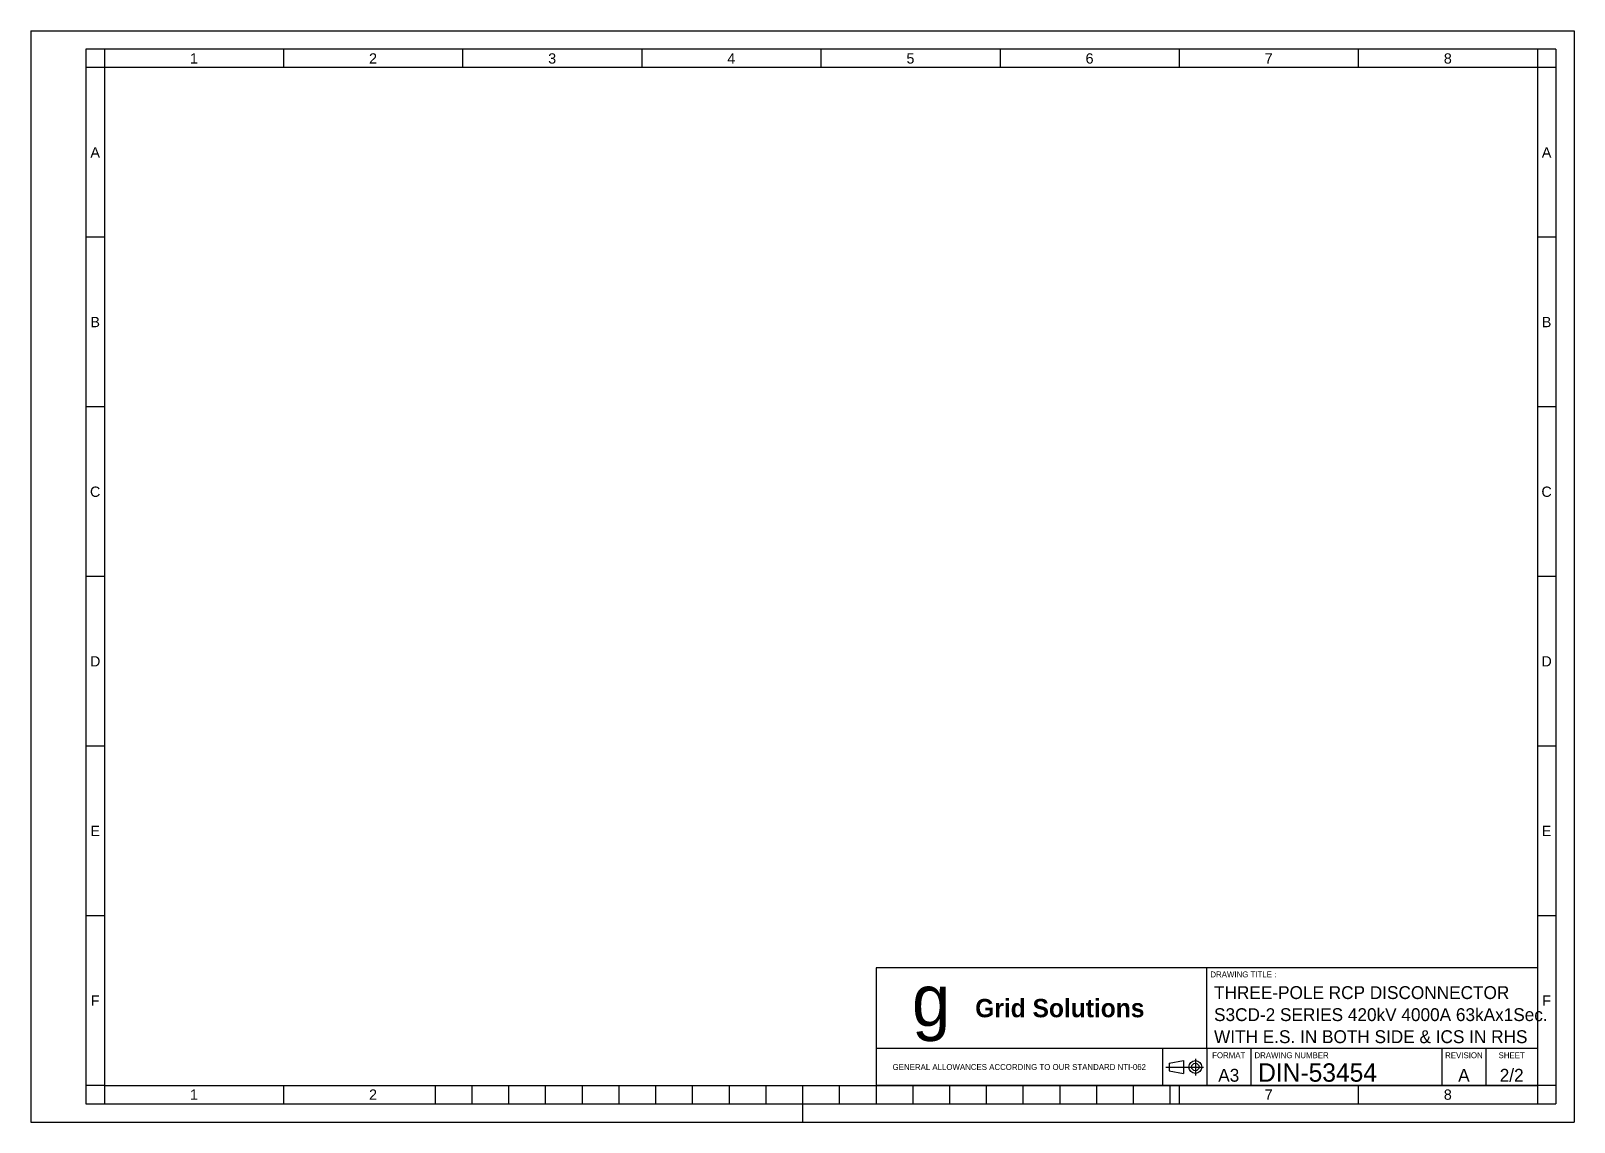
# Paper-space layout 'A3+' of a CAD drawing. Header units: millimetres. Extents: x -87 to 333, y -15 to 282.
import ezdxf
from ezdxf.enums import TextEntityAlignment as Align

# ---------------------------------------------------------------- set-up
doc = ezdxf.new("R2010")
doc.units = ezdxf.units.MM
doc.header["$LTSCALE"] = 0.3
doc.layers.get('Defpoints').update_dxf_attribs({"color": 140})
doc.layers.add('Cartiglio', color=7, linetype='Continuous')
doc.layers.add('Disegno', color=3, linetype='Continuous')
doc.styles.add('GE INSPIRA', font='')
doc.styles.add('GE LOGO', font='')
doc.styles.get("Standard").update_dxf_attribs({"font": 'arial.ttf'})
doc.styles.get('GE INSPIRA').set_extended_font_data('GE Inspira')
doc.styles.get('GE LOGO').set_extended_font_data('GELogoFont')

# ---------------------------------------------------------------- blocks, each defined once
blk = doc.blocks.new('A3')
at = {"layer": 'Cartiglio', "color": 7, "linetype": 'Continuous'}
for p, q in [((-84.28, 285.6), (335.72, 285.6)), ((-84.28, 285.6), (-84.28, -11.4)), ((335.72, 285.6), (335.72, -11.4)), ((330.72, 280.6), (-69.28, 280.6)), ((-69.28, 280.6), (-69.28, -6.4)), ((-64.28, 280.6), (-64.28, 275.6)), ((-15.53, 280.6), (-15.53, 275.6)), ((33.22, 280.6), (33.22, 275.6)), ((81.97, 280.6), (81.97, 275.6)), ((130.72, 280.6), (130.72, 275.6)), ((179.47, 280.6), (179.47, 275.6)), ((228.22, 280.6), (228.22, 275.6)), ((276.97, 280.6), (276.97, 275.6)), ((325.72, 280.6), (325.72, 275.6)), ((330.72, 280.6), (330.72, -6.4)), ((-64.28, 275.6), (-69.28, 275.6)), ((325.72, 275.6), (-64.28, 275.6)), ((-64.28, 275.6), (-64.28, -1.4)), ((325.72, 275.6), (325.72, -1.4)), ((330.72, 275.6), (325.72, 275.6)), ((-64.28, 229.44), (-69.28, 229.44)), ((330.72, 229.44), (325.72, 229.44)), ((-64.28, 183.27), (-69.28, 183.27)), ((330.72, 183.27), (325.72, 183.27)), ((-64.28, 137.1), (-69.28, 137.1)), ((330.72, 137.1), (325.72, 137.1)), ((-64.28, 90.94), (-69.28, 90.94)), ((330.72, 90.94), (325.72, 90.94)), ((-64.28, 44.77), (-69.28, 44.77)), ((330.72, 44.77), (325.72, 44.77)), ((-64.28, -1.4), (-69.28, -1.4)), ((-64.28, -1.4), (-64.28, -6.4)), ((-15.53, -1.4), (-15.53, -6.4)), ((25.72, -1.4), (25.72, -6.4)), ((35.72, -1.4), (35.72, -6.4)), ((45.72, -1.4), (45.72, -6.4)), ((55.72, -1.4), (55.72, -6.4)), ((65.72, -1.4), (65.72, -6.4)), ((75.72, -1.4), (75.72, -6.4)), ((85.72, -1.4), (85.72, -6.4)), ((95.72, -1.4), (95.72, -6.4)), ((105.72, -1.4), (105.72, -6.4)), ((115.72, -1.4), (115.72, -6.4)), ((125.72, -1.4), (125.72, -11.4)), ((135.72, -1.4), (135.72, -6.4)), ((145.72, -1.4), (145.72, -6.4)), ((155.72, -1.4), (155.72, -6.4)), ((165.72, -1.4), (165.72, -6.4)), ((175.72, -1.4), (175.72, -6.4)), ((185.72, -1.4), (185.72, -6.4)), ((195.72, -1.4), (195.72, -6.4)), ((205.72, -1.4), (205.72, -6.4)), ((215.72, -1.4), (215.72, -6.4)), ((225.72, -1.4), (225.72, -6.4)), ((228.22, -1.4), (228.22, -6.4)), ((276.97, -1.4), (276.97, -6.4)), ((330.72, -1.4), (325.72, -1.4)), ((325.72, -1.4), (325.72, -6.4)), ((-69.28, -6.4), (25.72, -6.4)), ((25.72, -6.4), (225.72, -6.4)), ((225.72, -6.4), (330.72, -6.4)), ((-84.28, -11.4), (335.72, -11.4))]:
    blk.add_line(p, q, dxfattribs=at)
at = {"layer": 'Cartiglio', "color": 7}
blk.add_line((-64.28, -1.4), (325.72, -1.4), dxfattribs=at)
at = {"layer": 'Cartiglio', "color": 7, "linetype": 'Continuous'}
blk.add_point((-64.28, -1.4), dxfattribs=at)
for s, p in [('1', (-39.91, 278.1)), ('2', (8.84, 278.1)), ('3', (57.59, 278.1)), ('4', (106.34, 278.1)), ('5', (155.09, 278.1)), ('6', (203.84, 278.1)), ('7', (252.59, 278.1)), ('8', (301.34, 278.1)), ('A', (-66.78, 252.52)), ('A', (328.22, 252.52)), ('B', (-66.78, 206.35)), ('B', (328.22, 206.35)), ('C', (-66.78, 160.18)), ('C', (328.22, 160.18)), ('D', (-66.78, 114.02)), ('D', (328.22, 114.02)), ('E', (-66.78, 67.85)), ('E', (328.22, 67.85)), ('F', (-66.78, 21.68)), ('F', (328.22, 21.68)), ('1', (-39.91, -3.9)), ('2', (8.84, -3.9)), ('7', (252.59, -3.9)), ('8', (301.34, -3.9))]:
    blk.add_text(s, height=2.8, dxfattribs=at).set_placement(p, align=Align.MIDDLE_CENTER)
blk = doc.blocks.new('R_Cartiglio_GE')
at = {"layer": 'Cartiglio'}
for p, q in [((-180, 32), (-180, 0)), ((0, 32), (-180, 32)), ((-90, 10), (-90, 32)), ((0, 32), (0, 0)), ((0, 10), (-180, 10)), ((-102, 10), (-102, 0)), ((-90, 10), (-90, 0)), ((-78, 10), (-78, 0)), ((-26, 10), (-26, 0)), ((-14, 10), (-14, 0)), ((0, 0), (-180, 0))]:
    blk.add_line(p, q, dxfattribs=at)
at = {"layer": 'Cartiglio', "color": 3}
for p, q in [((-101.09, 5), (-90.91, 5)), ((-100.19, 6.01), (-96.29, 6.76)), ((-100.19, 6.01), (-100.19, 3.99)), ((-96.29, 6.76), (-96.29, 3.24)), ((-93.09, 7.22), (-93.09, 2.72)), ((-100.19, 3.99), (-96.29, 3.24))]:
    blk.add_line(p, q, dxfattribs=at)
for radius in [1.76, 1.01]:
    blk.add_circle((-93.09, 5), radius, dxfattribs=at)
at = {"layer": 'Cartiglio', "color": 3, "style": 'GE INSPIRA'}
for s, p in [('DRAWING TITLE :', (-89, 31)), ('DRAWING NUMBER', (-77, 9))]:
    blk.add_text(s, height=1.6, dxfattribs=at).set_placement(p, align=Align.TOP_LEFT)
at = {"layer": 'Cartiglio', "style": 'GE LOGO'}
blk.add_text('g', height=14, dxfattribs=at).set_placement((-165, 21), align=Align.MIDDLE)
at = {"layer": 'Cartiglio', "color": 3, "style": 'GE INSPIRA'}
for s, p in [('FORMAT', (-84, 9)), ('REVISION', (-20, 9)), ('SHEET', (-7, 9))]:
    blk.add_text(s, height=1.6, dxfattribs=at).set_placement(p, align=Align.TOP_CENTER)
blk.add_text('GENERAL ALLOWANCES ACCORDING TO OUR STANDARD NTI-062', height=1.6, dxfattribs=at).set_placement((-141, 5), align=Align.MIDDLE_CENTER)
at = {"layer": 'Cartiglio', "insert": (-153, 21), "char_height": 3.5, "attachment_point": 4, "style": 'GE INSPIRA'}
blk.add_mtext_dynamic_manual_height_columns('{\\fGE Inspira|b1|i0|c0|p34;\\H1.4286x;Grid Solutions}', width=63, gutter_width=17.5, heights=[0], dxfattribs=at)
at = {"layer": 'Cartiglio', "style": 'GE INSPIRA', "flags": 12}
for tag, p in [('TITLE_1', (-88, 23.5)), ('TITLE_2', (-88, 17.5)), ('TITLE_3', (-88, 11.5))]:
    blk.add_attdef(tag, p, '', height=3.5, dxfattribs=at)
for tag, p in [('AX', (-84, 1)), ('AA', (-20, 1)), ('1/1', (-7, 1))]:
    blk.add_attdef(tag, text='', height=3.5, dxfattribs=at).set_placement(p, align=Align.CENTER)
at = {"layer": 'Cartiglio', "color": 9, "style": 'GE INSPIRA', "flags": 12}
blk.add_attdef('XXX-XXXXX', (-76, 1), '', height=5, dxfattribs=at)

psp = doc.layouts.new('A3+')

# ---------------------------------------------------------------- block references
at = {"layer": 'Disegno'}
psp.add_blockref('A3', (-3.2, -3.19), dxfattribs=at)
ref = psp.add_blockref('R_Cartiglio_GE', (322.52, -4.58), dxfattribs=at)
ref.add_attrib('XXX-XXXXX', 'DIN-53454', (246.52, -3.58), dxfattribs={"layer": 'Cartiglio', "color": 9, "height": 5, "style": 'GE INSPIRA'})
ref.add_attrib('TITLE_1', 'THREE-POLE RCP DISCONNECTOR', (234.52, 18.92), dxfattribs={"layer": 'Cartiglio', "height": 3.5, "style": 'GE INSPIRA'})
ref.add_attrib('TITLE_2', 'S3CD-2 SERIES 420kV 4000A 63kAx1Sec.', (234.52, 12.92), dxfattribs={"layer": 'Cartiglio', "height": 3.5, "style": 'GE INSPIRA'})
ref.add_attrib('TITLE_3', 'WITH E.S. IN BOTH SIDE & ICS IN RHS', (234.52, 6.92), dxfattribs={"layer": 'Cartiglio', "height": 3.5, "style": 'GE INSPIRA'})
ref.add_attrib('AA', 'A', dxfattribs={"layer": 'Cartiglio', "height": 3.5, "style": 'GE INSPIRA'}).set_placement((302.52, -3.58), align=Align.CENTER)
ref.add_attrib('1/1', '2/2', dxfattribs={"layer": 'Cartiglio', "height": 3.5, "style": 'GE INSPIRA'}).set_placement((315.52, -3.58), align=Align.CENTER)
ref.add_attrib('AX', 'A3', dxfattribs={"layer": 'Cartiglio', "height": 3.5, "style": 'GE INSPIRA'}).set_placement((238.52, -3.58), align=Align.CENTER)

# ---------------------------------------------------------------- viewports
at = {"layer": 'Defpoints'}
psp.add_viewport(center=(127.52, 133.92), size=(390, 277), view_center_point=(6759.25, -11586.82), view_height=4431.9934, dxfattribs=at)

doc.saveas('drawing.dxf')
